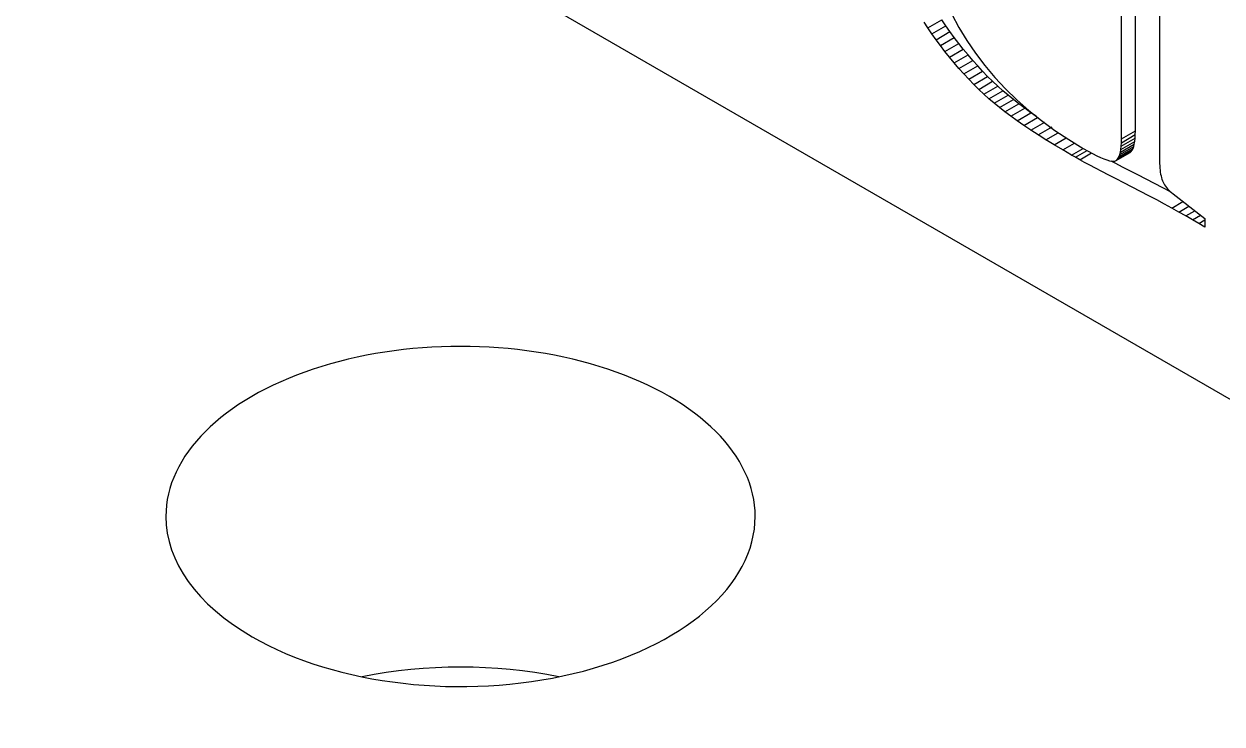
# Model space of a CAD drawing. Header units: millimetres. Extents: x 98 to 524, y -2487 to -1043.
# Drawn here: x 263.49 to 269.59, y -1262.02 to -1258.46 of the extents above; entities that cross this region are included whole.
import ezdxf

# ---------------------------------------------------------------- set-up
doc = ezdxf.new("R2010")
doc.units = ezdxf.units.MM
doc.layers.get('0').update_dxf_attribs({"lineweight": 18})

msp = doc.modelspace()

# ---------------------------------------------------------------- linework, layer by layer
at = {"color": 7, "lineweight": -3, "ltscale": 0.314351}
msp.add_line((273.6326, -1262.681), (262.7431, -1256.394), dxfattribs=at)
at = {"color": 7, "lineweight": -3, "ltscale": 0.030107}
for p, q in [((269.1482, -1259.0023), (269.1482, -1257.798)), ((269.0775, -1259.0431), (269.0775, -1257.8388))]:
    msp.add_line(p, q, dxfattribs=at)
at = {"color": 7, "lineweight": -3, "ltscale": 0.03175}
msp.add_line((269.2719, -1257.8853), (269.2719, -1259.1553), dxfattribs=at)
at = {"color": 7, "lineweight": -3, "ltscale": 0.002041}
for p, q in [((268.0926, -1258.4789), (268.1633, -1258.4381)), ((268.1127, -1258.5087), (268.1834, -1258.4679)), ((268.1337, -1258.5385), (268.2044, -1258.4977)), ((268.1555, -1258.5683), (268.2262, -1258.5275)), ((268.1782, -1258.598), (268.2489, -1258.5572)), ((268.2258, -1258.657), (268.2965, -1258.6162)), ((268.2502, -1258.6855), (268.3209, -1258.6447)), ((268.2749, -1258.7132), (268.3456, -1258.6724)), ((268.2999, -1258.7401), (268.3706, -1258.6993)), ((268.3252, -1258.7661), (268.3959, -1258.7253)), ((268.3509, -1258.7914), (268.4216, -1258.7506)), ((268.3768, -1258.8158), (268.4475, -1258.775)), ((268.4031, -1258.8395), (268.4738, -1258.7987)), ((268.4296, -1258.8623), (268.5003, -1258.8215)), ((268.4565, -1258.8843), (268.5272, -1258.8435)), ((268.4845, -1258.9062), (268.5552, -1258.8654)), ((268.5144, -1258.9286), (268.5851, -1258.8878)), ((268.5463, -1258.9516), (268.617, -1258.9107)), ((268.5801, -1258.975), (268.6508, -1258.9342)), ((268.6159, -1258.999), (268.6866, -1258.9581)), ((268.6536, -1259.0234), (268.7243, -1258.9826)), ((269.0762, -1259.0809), (269.1469, -1259.0401)), ((269.0775, -1259.0431), (269.1482, -1259.0023)), ((269.0563, -1259.1491), (269.127, -1259.1082)), ((269.0656, -1259.1339), (269.1363, -1259.0931)), ((269.0692, -1259.1235), (269.1399, -1259.0827)), ((269.0722, -1259.1112), (269.1429, -1259.0704)), ((269.0745, -1259.097), (269.1452, -1259.0562)), ((269.0506, -1259.1538), (269.1214, -1259.113))]:
    msp.add_line(p, q, dxfattribs=at)
at = {"color": 7, "lineweight": -3, "ltscale": 0.000898894}
msp.add_line((268.1834, -1258.4679), (268.1633, -1258.4381), dxfattribs=at)
at = {"color": 7, "lineweight": -3, "ltscale": 0.001908}
msp.add_line((268.2138, -1258.4085), (268.25, -1258.4757), dxfattribs=at)
at = {"color": 7, "lineweight": -3, "ltscale": 0.000887773}
msp.add_line((268.0926, -1258.4789), (268.0734, -1258.4491), dxfattribs=at)
at = {"color": 7, "lineweight": -3, "ltscale": 0.00089921}
msp.add_line((268.1127, -1258.5087), (268.0926, -1258.4789), dxfattribs=at)
at = {"color": 7, "lineweight": -3, "ltscale": 0.000910694}
msp.add_line((268.2044, -1258.4977), (268.1834, -1258.4679), dxfattribs=at)
at = {"color": 7, "lineweight": -3, "ltscale": 0.000922447}
msp.add_line((268.2262, -1258.5275), (268.2044, -1258.4977), dxfattribs=at)
at = {"color": 7, "lineweight": -3, "ltscale": 0.001948}
msp.add_line((268.25, -1258.4757), (268.2906, -1258.5422), dxfattribs=at)
at = {"color": 7, "lineweight": -3, "ltscale": 0.000910382}
msp.add_line((268.1337, -1258.5385), (268.1127, -1258.5087), dxfattribs=at)
at = {"color": 7, "lineweight": -3, "ltscale": 0.000922755}
msp.add_line((268.1555, -1258.5683), (268.1337, -1258.5385), dxfattribs=at)
at = {"color": 7, "lineweight": -3, "ltscale": 0.000934704}
for p, q in [((268.2489, -1258.5572), (268.2262, -1258.5275)), ((268.1782, -1258.598), (268.1555, -1258.5683))]:
    msp.add_line(p, q, dxfattribs=at)
at = {"color": 7, "lineweight": -3, "ltscale": 0.000947205}
msp.add_line((268.2724, -1258.5869), (268.2489, -1258.5572), dxfattribs=at)
at = {"color": 7, "lineweight": -3, "ltscale": 0.001969}
msp.add_line((268.2906, -1258.5422), (268.3349, -1258.6073), dxfattribs=at)
at = {"color": 7, "lineweight": -3, "ltscale": 0.000946968}
msp.add_line((268.2017, -1258.6278), (268.1782, -1258.598), dxfattribs=at)
at = {"color": 7, "lineweight": -3, "ltscale": 0.002042}
for p, q in [((268.2017, -1258.6278), (268.2724, -1258.5869)), ((269.0772, -1259.063), (269.1479, -1259.0221)), ((269.0612, -1259.1424), (269.132, -1259.1016))]:
    msp.add_line(p, q, dxfattribs=at)
at = {"color": 7, "lineweight": -3, "ltscale": 0.000948291}
msp.add_line((268.2965, -1258.6162), (268.2724, -1258.5869), dxfattribs=at)
at = {"color": 7, "lineweight": -3, "ltscale": 0.000937709}
msp.add_line((268.3209, -1258.6447), (268.2965, -1258.6162), dxfattribs=at)
at = {"color": 7, "lineweight": -3, "ltscale": 0.001972}
msp.add_line((268.3349, -1258.6073), (268.3825, -1258.6702), dxfattribs=at)
at = {"color": 7, "lineweight": -3, "ltscale": 0.000948534}
msp.add_line((268.2258, -1258.657), (268.2017, -1258.6278), dxfattribs=at)
at = {"color": 7, "lineweight": -3, "ltscale": 0.000937419}
msp.add_line((268.2502, -1258.6855), (268.2258, -1258.657), dxfattribs=at)
at = {"color": 7, "lineweight": -3, "ltscale": 0.000927764}
msp.add_line((268.3456, -1258.6724), (268.3209, -1258.6447), dxfattribs=at)
at = {"color": 7, "lineweight": -3, "ltscale": 0.000917706}
msp.add_line((268.3706, -1258.6993), (268.3456, -1258.6724), dxfattribs=at)
at = {"color": 7, "lineweight": -3, "ltscale": 0.00198}
msp.add_line((268.3825, -1258.6702), (268.4335, -1258.7308), dxfattribs=at)
at = {"color": 7, "lineweight": -3, "ltscale": 0.000928048}
msp.add_line((268.2749, -1258.7132), (268.2502, -1258.6855), dxfattribs=at)
at = {"color": 7, "lineweight": -3, "ltscale": 0.000917426}
msp.add_line((268.2999, -1258.7401), (268.2749, -1258.7132), dxfattribs=at)
at = {"color": 7, "lineweight": -3, "ltscale": 0.00090885}
msp.add_line((268.3252, -1258.7661), (268.2999, -1258.7401), dxfattribs=at)
at = {"color": 7, "lineweight": -3, "ltscale": 0.000908576}
msp.add_line((268.3959, -1258.7253), (268.3706, -1258.6993), dxfattribs=at)
at = {"color": 7, "lineweight": -3, "ltscale": 0.000899875}
msp.add_line((268.4216, -1258.7506), (268.3959, -1258.7253), dxfattribs=at)
at = {"color": 7, "lineweight": -3, "ltscale": 0.001993}
msp.add_line((268.4335, -1258.7308), (268.4878, -1258.7892), dxfattribs=at)
at = {"color": 7, "lineweight": -3, "ltscale": 0.000899608}
msp.add_line((268.3509, -1258.7914), (268.3252, -1258.7661), dxfattribs=at)
at = {"color": 7, "lineweight": -3, "ltscale": 0.000891073}
for p, q in [((268.3768, -1258.8158), (268.3509, -1258.7914)), ((268.4475, -1258.775), (268.4216, -1258.7506))]:
    msp.add_line(p, q, dxfattribs=at)
at = {"color": 7, "lineweight": -3, "ltscale": 0.000883269}
for p, q in [((268.4738, -1258.7987), (268.4475, -1258.775)), ((268.4031, -1258.8395), (268.3768, -1258.8158))]:
    msp.add_line(p, q, dxfattribs=at)
at = {"color": 7, "lineweight": -3, "ltscale": 0.000875356}
msp.add_line((268.5003, -1258.8215), (268.4738, -1258.7987), dxfattribs=at)
at = {"color": 7, "lineweight": -3, "ltscale": 0.002011}
msp.add_line((268.4878, -1258.7892), (268.5454, -1258.8453), dxfattribs=at)
at = {"color": 7, "lineweight": -3, "ltscale": 0.000875605}
msp.add_line((268.4296, -1258.8623), (268.4031, -1258.8395), dxfattribs=at)
at = {"color": 7, "lineweight": -3, "ltscale": 0.000868493}
msp.add_line((268.4565, -1258.8843), (268.4296, -1258.8623), dxfattribs=at)
at = {"color": 7, "lineweight": -3, "ltscale": 0.000868735}
msp.add_line((268.5272, -1258.8435), (268.5003, -1258.8215), dxfattribs=at)
at = {"color": 7, "lineweight": -3, "ltscale": 0.000888389}
msp.add_line((268.5552, -1258.8654), (268.5272, -1258.8435), dxfattribs=at)
at = {"color": 7, "lineweight": -3, "ltscale": 0.002033}
msp.add_line((268.5454, -1258.8453), (268.6063, -1258.8992), dxfattribs=at)
at = {"color": 7, "lineweight": -3, "ltscale": 0.000934754}
for p, q in [((268.5851, -1258.8878), (268.5552, -1258.8654)), ((268.5144, -1258.9286), (268.4845, -1258.9062))]:
    msp.add_line(p, q, dxfattribs=at)
at = {"color": 7, "lineweight": -3, "ltscale": 0.000888624}
msp.add_line((268.4845, -1258.9062), (268.4565, -1258.8843), dxfattribs=at)
at = {"color": 7, "lineweight": -3, "ltscale": 0.000981714}
msp.add_line((268.617, -1258.9107), (268.5851, -1258.8878), dxfattribs=at)
at = {"color": 7, "lineweight": -3, "ltscale": 0.002061}
msp.add_line((268.6063, -1258.8992), (268.6705, -1258.9509), dxfattribs=at)
at = {"color": 7, "lineweight": -3, "ltscale": 0.000788446}
msp.add_line((268.6429, -1258.9287), (268.617, -1258.9107), dxfattribs=at)
at = {"color": 7, "lineweight": -3, "ltscale": 0.000981492}
msp.add_line((268.5463, -1258.9516), (268.5144, -1258.9286), dxfattribs=at)
at = {"color": 7, "lineweight": -3, "ltscale": 0.001029}
msp.add_line((268.5801, -1258.975), (268.5463, -1258.9516), dxfattribs=at)
at = {"color": 7, "lineweight": -3, "ltscale": 0.001076}
msp.add_line((268.6159, -1258.999), (268.5801, -1258.975), dxfattribs=at)
at = {"color": 7, "lineweight": -3, "ltscale": 0.002092}
msp.add_line((268.6705, -1258.9509), (268.7381, -1259.0003), dxfattribs=at)
at = {"color": 7, "lineweight": -3, "ltscale": 0.001124}
msp.add_line((268.6536, -1259.0234), (268.6159, -1258.999), dxfattribs=at)
at = {"color": 7, "lineweight": -3, "ltscale": 0.001172}
msp.add_line((268.6933, -1259.0485), (268.6536, -1259.0234), dxfattribs=at)
at = {"color": 7, "lineweight": -3, "ltscale": 0.001812}
msp.add_line((268.6933, -1259.0485), (268.756, -1259.0122), dxfattribs=at)
at = {"color": 7, "lineweight": -3, "ltscale": 0.00122}
msp.add_line((268.7348, -1259.074), (268.6933, -1259.0485), dxfattribs=at)
at = {"color": 7, "lineweight": -3, "ltscale": 0.001761}
msp.add_line((268.7348, -1259.074), (268.7959, -1259.0387), dxfattribs=at)
at = {"color": 7, "lineweight": -3, "ltscale": 0.002128}
msp.add_line((268.7381, -1259.0003), (268.809, -1259.0474), dxfattribs=at)
at = {"color": 7, "lineweight": -3, "ltscale": 0.002168}
msp.add_line((268.809, -1259.0474), (268.8831, -1259.0924), dxfattribs=at)
at = {"color": 7, "lineweight": -3, "ltscale": 0.000496744}
msp.add_line((269.0772, -1259.063), (269.0775, -1259.0431), dxfattribs=at)
at = {"color": 7, "lineweight": -3, "ltscale": 0.000404174}
msp.add_line((269.1452, -1259.0562), (269.1469, -1259.0401), dxfattribs=at)
at = {"color": 7, "lineweight": -3, "ltscale": 0.000450076}
msp.add_line((269.1469, -1259.0401), (269.1479, -1259.0221), dxfattribs=at)
at = {"color": 7, "lineweight": -3, "ltscale": 0.000496738}
msp.add_line((269.1479, -1259.0221), (269.1482, -1259.0023), dxfattribs=at)
at = {"color": 7, "lineweight": -3, "ltscale": 0.001269}
msp.add_line((268.7784, -1259.1), (268.7348, -1259.074), dxfattribs=at)
at = {"color": 7, "lineweight": -3, "ltscale": 0.001735}
msp.add_line((268.7784, -1259.1), (268.8385, -1259.0653), dxfattribs=at)
at = {"color": 7, "lineweight": -3, "ltscale": 0.001317}
msp.add_line((268.8239, -1259.1266), (268.7784, -1259.1), dxfattribs=at)
at = {"color": 7, "lineweight": -3, "ltscale": 0.001711}
msp.add_line((268.8239, -1259.1266), (268.8831, -1259.0924), dxfattribs=at)
at = {"color": 7, "lineweight": -3, "ltscale": 0.001712}
msp.add_line((268.8432, -1259.1376), (268.9025, -1259.1033), dxfattribs=at)
at = {"color": 7, "lineweight": -3, "ltscale": 0.000707893}
msp.add_line((268.8831, -1259.0924), (268.9078, -1259.1063), dxfattribs=at)
at = {"color": 7, "lineweight": -3, "ltscale": 0.00064653}
msp.add_line((268.9078, -1259.1063), (268.9306, -1259.1186), dxfattribs=at)
at = {"color": 7, "lineweight": -3, "ltscale": 0.000359474}
msp.add_line((269.0722, -1259.1112), (269.0745, -1259.097), dxfattribs=at)
at = {"color": 7, "lineweight": -3, "ltscale": 0.000404213}
msp.add_line((269.0745, -1259.097), (269.0762, -1259.0809), dxfattribs=at)
at = {"color": 7, "lineweight": -3, "ltscale": 0.000449674}
msp.add_line((269.0762, -1259.0809), (269.0772, -1259.063), dxfattribs=at)
at = {"color": 7, "lineweight": -3, "ltscale": 0.000184089}
for p, q in [((269.1214, -1259.113), (269.127, -1259.1082)), ((269.0506, -1259.1538), (269.0563, -1259.1491))]:
    msp.add_line(p, q, dxfattribs=at)
at = {"color": 7, "lineweight": -3, "ltscale": 0.000207596}
msp.add_line((269.127, -1259.1082), (269.132, -1259.1016), dxfattribs=at)
at = {"color": 7, "lineweight": -3, "ltscale": 0.000238839}
msp.add_line((269.132, -1259.1016), (269.1363, -1259.0931), dxfattribs=at)
at = {"color": 7, "lineweight": -3, "ltscale": 0.000275675}
msp.add_line((269.1363, -1259.0931), (269.1399, -1259.0827), dxfattribs=at)
at = {"color": 7, "lineweight": -3, "ltscale": 0.000316425}
for p, q in [((269.1399, -1259.0827), (269.1429, -1259.0704)), ((269.0692, -1259.1235), (269.0722, -1259.1112))]:
    msp.add_line(p, q, dxfattribs=at)
at = {"color": 7, "lineweight": -3, "ltscale": 0.000359536}
msp.add_line((269.1429, -1259.0704), (269.1452, -1259.0562), dxfattribs=at)
at = {"color": 7, "lineweight": -3, "ltscale": 0.000555248}
msp.add_line((268.8432, -1259.1376), (268.8239, -1259.1266), dxfattribs=at)
at = {"color": 7, "lineweight": -3, "ltscale": 0.000625358}
msp.add_line((268.865, -1259.1497), (268.8432, -1259.1376), dxfattribs=at)
at = {"color": 7, "lineweight": -3, "ltscale": 0.001719}
msp.add_line((268.865, -1259.1497), (268.9246, -1259.1154), dxfattribs=at)
at = {"color": 7, "lineweight": -3, "ltscale": 0.000695477}
msp.add_line((268.8895, -1259.1631), (268.865, -1259.1497), dxfattribs=at)
at = {"color": 7, "lineweight": -3, "ltscale": 0.000765997}
msp.add_line((268.9164, -1259.1776), (268.8895, -1259.1631), dxfattribs=at)
at = {"color": 7, "lineweight": -3, "ltscale": 0.000584995}
msp.add_line((268.9306, -1259.1186), (268.9514, -1259.1292), dxfattribs=at)
at = {"color": 7, "lineweight": -3, "ltscale": 0.000523873}
msp.add_line((268.9514, -1259.1292), (268.9704, -1259.1381), dxfattribs=at)
at = {"color": 7, "lineweight": -3, "ltscale": 0.00046388}
msp.add_line((268.9704, -1259.1381), (268.9874, -1259.1454), dxfattribs=at)
at = {"color": 7, "lineweight": -3, "ltscale": 0.0004042}
msp.add_line((268.9874, -1259.1454), (269.0026, -1259.151), dxfattribs=at)
at = {"color": 7, "lineweight": -3, "ltscale": 0.000346164}
msp.add_line((269.0026, -1259.151), (269.0159, -1259.1549), dxfattribs=at)
at = {"color": 7, "lineweight": -3, "ltscale": 0.000290123}
msp.add_line((269.0159, -1259.1549), (269.0273, -1259.1572), dxfattribs=at)
at = {"color": 7, "lineweight": -3, "ltscale": 0.00068134}
msp.add_line((269.0488, -1259.1693), (269.0246, -1259.1567), dxfattribs=at)
at = {"color": 7, "lineweight": -3, "ltscale": 0.000237336}
msp.add_line((269.0273, -1259.1572), (269.0367, -1259.1578), dxfattribs=at)
at = {"color": 7, "lineweight": -3, "ltscale": 0.000191515}
msp.add_line((269.0367, -1259.1578), (269.0443, -1259.1567), dxfattribs=at)
at = {"color": 7, "lineweight": -3, "ltscale": 0.000173292}
msp.add_line((269.0443, -1259.1567), (269.0506, -1259.1538), dxfattribs=at)
at = {"color": 7, "lineweight": -3, "ltscale": 0.000976811}
for p, q in [((269.0834, -1259.1874), (269.0488, -1259.1693)), ((269.0127, -1259.2282), (268.9781, -1259.2102))]:
    msp.add_line(p, q, dxfattribs=at)
at = {"color": 7, "lineweight": -3, "ltscale": 0.000207367}
msp.add_line((269.0563, -1259.1491), (269.0612, -1259.1424), dxfattribs=at)
at = {"color": 7, "lineweight": -3, "ltscale": 0.000239011}
msp.add_line((269.0612, -1259.1424), (269.0656, -1259.1339), dxfattribs=at)
at = {"color": 7, "lineweight": -3, "ltscale": 0.000276035}
msp.add_line((269.0656, -1259.1339), (269.0692, -1259.1235), dxfattribs=at)
at = {"color": 7, "lineweight": -3, "ltscale": 0.000321216}
msp.add_line((269.2719, -1259.1553), (269.272, -1259.1682), dxfattribs=at)
at = {"color": 7, "lineweight": -3, "ltscale": 0.000306125}
msp.add_line((269.272, -1259.1682), (269.2724, -1259.1804), dxfattribs=at)
at = {"color": 7, "lineweight": -3, "ltscale": 0.000836183}
msp.add_line((268.946, -1259.1933), (268.9164, -1259.1776), dxfattribs=at)
at = {"color": 7, "lineweight": -3, "ltscale": 0.00090641}
msp.add_line((268.9781, -1259.2102), (268.946, -1259.1933), dxfattribs=at)
at = {"color": 7, "lineweight": -3, "ltscale": 0.001047}
for p, q in [((269.0499, -1259.2474), (269.0127, -1259.2282)), ((269.1206, -1259.2066), (269.0834, -1259.1874))]:
    msp.add_line(p, q, dxfattribs=at)
at = {"color": 7, "lineweight": -3, "ltscale": 0.001118}
for p, q in [((269.1604, -1259.227), (269.1206, -1259.2066)), ((269.0897, -1259.2679), (269.0499, -1259.2474))]:
    msp.add_line(p, q, dxfattribs=at)
at = {"color": 7, "lineweight": -3, "ltscale": 0.001188}
for p, q in [((269.2027, -1259.2486), (269.1604, -1259.227)), ((269.132, -1259.2894), (269.0897, -1259.2679))]:
    msp.add_line(p, q, dxfattribs=at)
at = {"color": 7, "lineweight": -3, "ltscale": 0.000291232}
msp.add_line((269.2724, -1259.1804), (269.2732, -1259.192), dxfattribs=at)
at = {"color": 7, "lineweight": -3, "ltscale": 0.000276915}
msp.add_line((269.2732, -1259.192), (269.2742, -1259.2031), dxfattribs=at)
at = {"color": 7, "lineweight": -3, "ltscale": 0.000262507}
msp.add_line((269.2742, -1259.2031), (269.2754, -1259.2135), dxfattribs=at)
at = {"color": 7, "lineweight": -3, "ltscale": 0.000248789}
msp.add_line((269.2754, -1259.2135), (269.277, -1259.2233), dxfattribs=at)
at = {"color": 7, "lineweight": -3, "ltscale": 0.00023536}
msp.add_line((269.277, -1259.2233), (269.2789, -1259.2325), dxfattribs=at)
at = {"color": 7, "lineweight": -3, "ltscale": 0.000222048}
msp.add_line((269.2789, -1259.2325), (269.281, -1259.2412), dxfattribs=at)
at = {"color": 7, "lineweight": -3, "ltscale": 0.001206}
msp.add_line((269.175, -1259.3114), (269.132, -1259.2894), dxfattribs=at)
at = {"color": 7, "lineweight": -3, "ltscale": 0.001207}
msp.add_line((269.2457, -1259.2706), (269.2027, -1259.2486), dxfattribs=at)
at = {"color": 7, "lineweight": -3, "ltscale": 0.001173}
for p, q in [((269.2873, -1259.2922), (269.2457, -1259.2706)), ((269.2166, -1259.3331), (269.175, -1259.3114))]:
    msp.add_line(p, q, dxfattribs=at)
at = {"color": 7, "lineweight": -3, "ltscale": 0.000209145}
msp.add_line((269.281, -1259.2412), (269.2834, -1259.2492), dxfattribs=at)
at = {"color": 7, "lineweight": -3, "ltscale": 0.000197665}
msp.add_line((269.2834, -1259.2492), (269.2861, -1259.2566), dxfattribs=at)
at = {"color": 7, "lineweight": -3, "ltscale": 0.000193004}
msp.add_line((269.2861, -1259.2566), (269.2892, -1259.2637), dxfattribs=at)
at = {"color": 7, "lineweight": -3, "ltscale": 0.001139}
for p, q in [((269.3276, -1259.3135), (269.2873, -1259.2922)), ((269.2569, -1259.3543), (269.2166, -1259.3331))]:
    msp.add_line(p, q, dxfattribs=at)
at = {"color": 7, "lineweight": -3, "ltscale": 0.000196895}
msp.add_line((269.2892, -1259.2637), (269.2928, -1259.2706), dxfattribs=at)
at = {"color": 7, "lineweight": -3, "ltscale": 0.000201368}
msp.add_line((269.2928, -1259.2706), (269.297, -1259.2776), dxfattribs=at)
at = {"color": 7, "lineweight": -3, "ltscale": 0.000206959}
msp.add_line((269.297, -1259.2776), (269.3017, -1259.2844), dxfattribs=at)
at = {"color": 7, "lineweight": -3, "ltscale": 0.000212956}
msp.add_line((269.3017, -1259.2844), (269.3069, -1259.2911), dxfattribs=at)
at = {"color": 7, "lineweight": -3, "ltscale": 0.000219418}
msp.add_line((269.3069, -1259.2911), (269.3126, -1259.2978), dxfattribs=at)
at = {"color": 7, "lineweight": -3, "ltscale": 0.001105}
msp.add_line((269.2959, -1259.3753), (269.2569, -1259.3543), dxfattribs=at)
at = {"color": 7, "lineweight": -3, "ltscale": 0.000226397}
msp.add_line((269.3126, -1259.2978), (269.3188, -1259.3044), dxfattribs=at)
at = {"color": 7, "lineweight": -3, "ltscale": 0.000234449}
msp.add_line((269.3188, -1259.3044), (269.3255, -1259.3109), dxfattribs=at)
at = {"color": 7, "lineweight": -3, "ltscale": 0.000242697}
msp.add_line((269.3255, -1259.3109), (269.3328, -1259.3173), dxfattribs=at)
at = {"color": 7, "lineweight": -3, "ltscale": 0.000251118}
msp.add_line((269.3328, -1259.3173), (269.3406, -1259.3236), dxfattribs=at)
at = {"color": 7, "lineweight": -3, "ltscale": 0.005113}
msp.add_line((269.3406, -1259.3236), (269.5018, -1259.4495), dxfattribs=at)
at = {"color": 7, "lineweight": -3, "ltscale": 0.001072}
msp.add_line((269.3335, -1259.3958), (269.2959, -1259.3753), dxfattribs=at)
at = {"color": 7, "lineweight": -3, "ltscale": 0.001652}
msp.add_line((269.3335, -1259.3958), (269.3907, -1259.3628), dxfattribs=at)
at = {"color": 7, "lineweight": -3, "ltscale": 0.001039}
msp.add_line((269.3698, -1259.4161), (269.3335, -1259.3958), dxfattribs=at)
at = {"color": 7, "lineweight": -3, "ltscale": 0.001479}
msp.add_line((269.3698, -1259.4161), (269.4211, -1259.3865), dxfattribs=at)
at = {"color": 7, "lineweight": -3, "ltscale": 0.00132}
msp.add_line((269.4048, -1259.4359), (269.4505, -1259.4095), dxfattribs=at)
at = {"color": 7, "lineweight": -3, "ltscale": 0.001006}
msp.add_line((269.4048, -1259.4359), (269.3698, -1259.4161), dxfattribs=at)
at = {"color": 7, "lineweight": -3, "ltscale": 0.00097254}
msp.add_line((269.4385, -1259.4554), (269.4048, -1259.4359), dxfattribs=at)
at = {"color": 7, "lineweight": -3, "ltscale": 0.001176}
msp.add_line((269.4385, -1259.4554), (269.4792, -1259.4319), dxfattribs=at)
at = {"color": 7, "lineweight": -3, "ltscale": 0.000939468}
msp.add_line((269.4708, -1259.4746), (269.4385, -1259.4554), dxfattribs=at)
at = {"color": 7, "lineweight": -3, "ltscale": 0.000894698}
msp.add_line((269.4708, -1259.4746), (269.5018, -1259.4567), dxfattribs=at)
at = {"color": 7, "lineweight": -3, "ltscale": 0.000905966}
msp.add_line((269.5018, -1259.4933), (269.4708, -1259.4746), dxfattribs=at)
at = {"color": 7, "lineweight": -3, "ltscale": 0.001095}
msp.add_line((269.5018, -1259.4495), (269.5018, -1259.4933), dxfattribs=at)
at = {"color": 7, "lineweight": -3}
for centre, start_param, end_param in [((265.713, -1260.9663), 0, 3.141593), ((265.713, -1260.9663), 3.141593, 3.926991), ((265.713, -1260.9663), 3.926991, 6.283185), ((265.713, -1262.5993), 1.23028, 1.911314)]:
    msp.add_ellipse(centre, major_axis=(1.5, 0), ratio=0.57735, start_param=start_param, end_param=end_param, dxfattribs=at)

doc.saveas('drawing.dxf')
